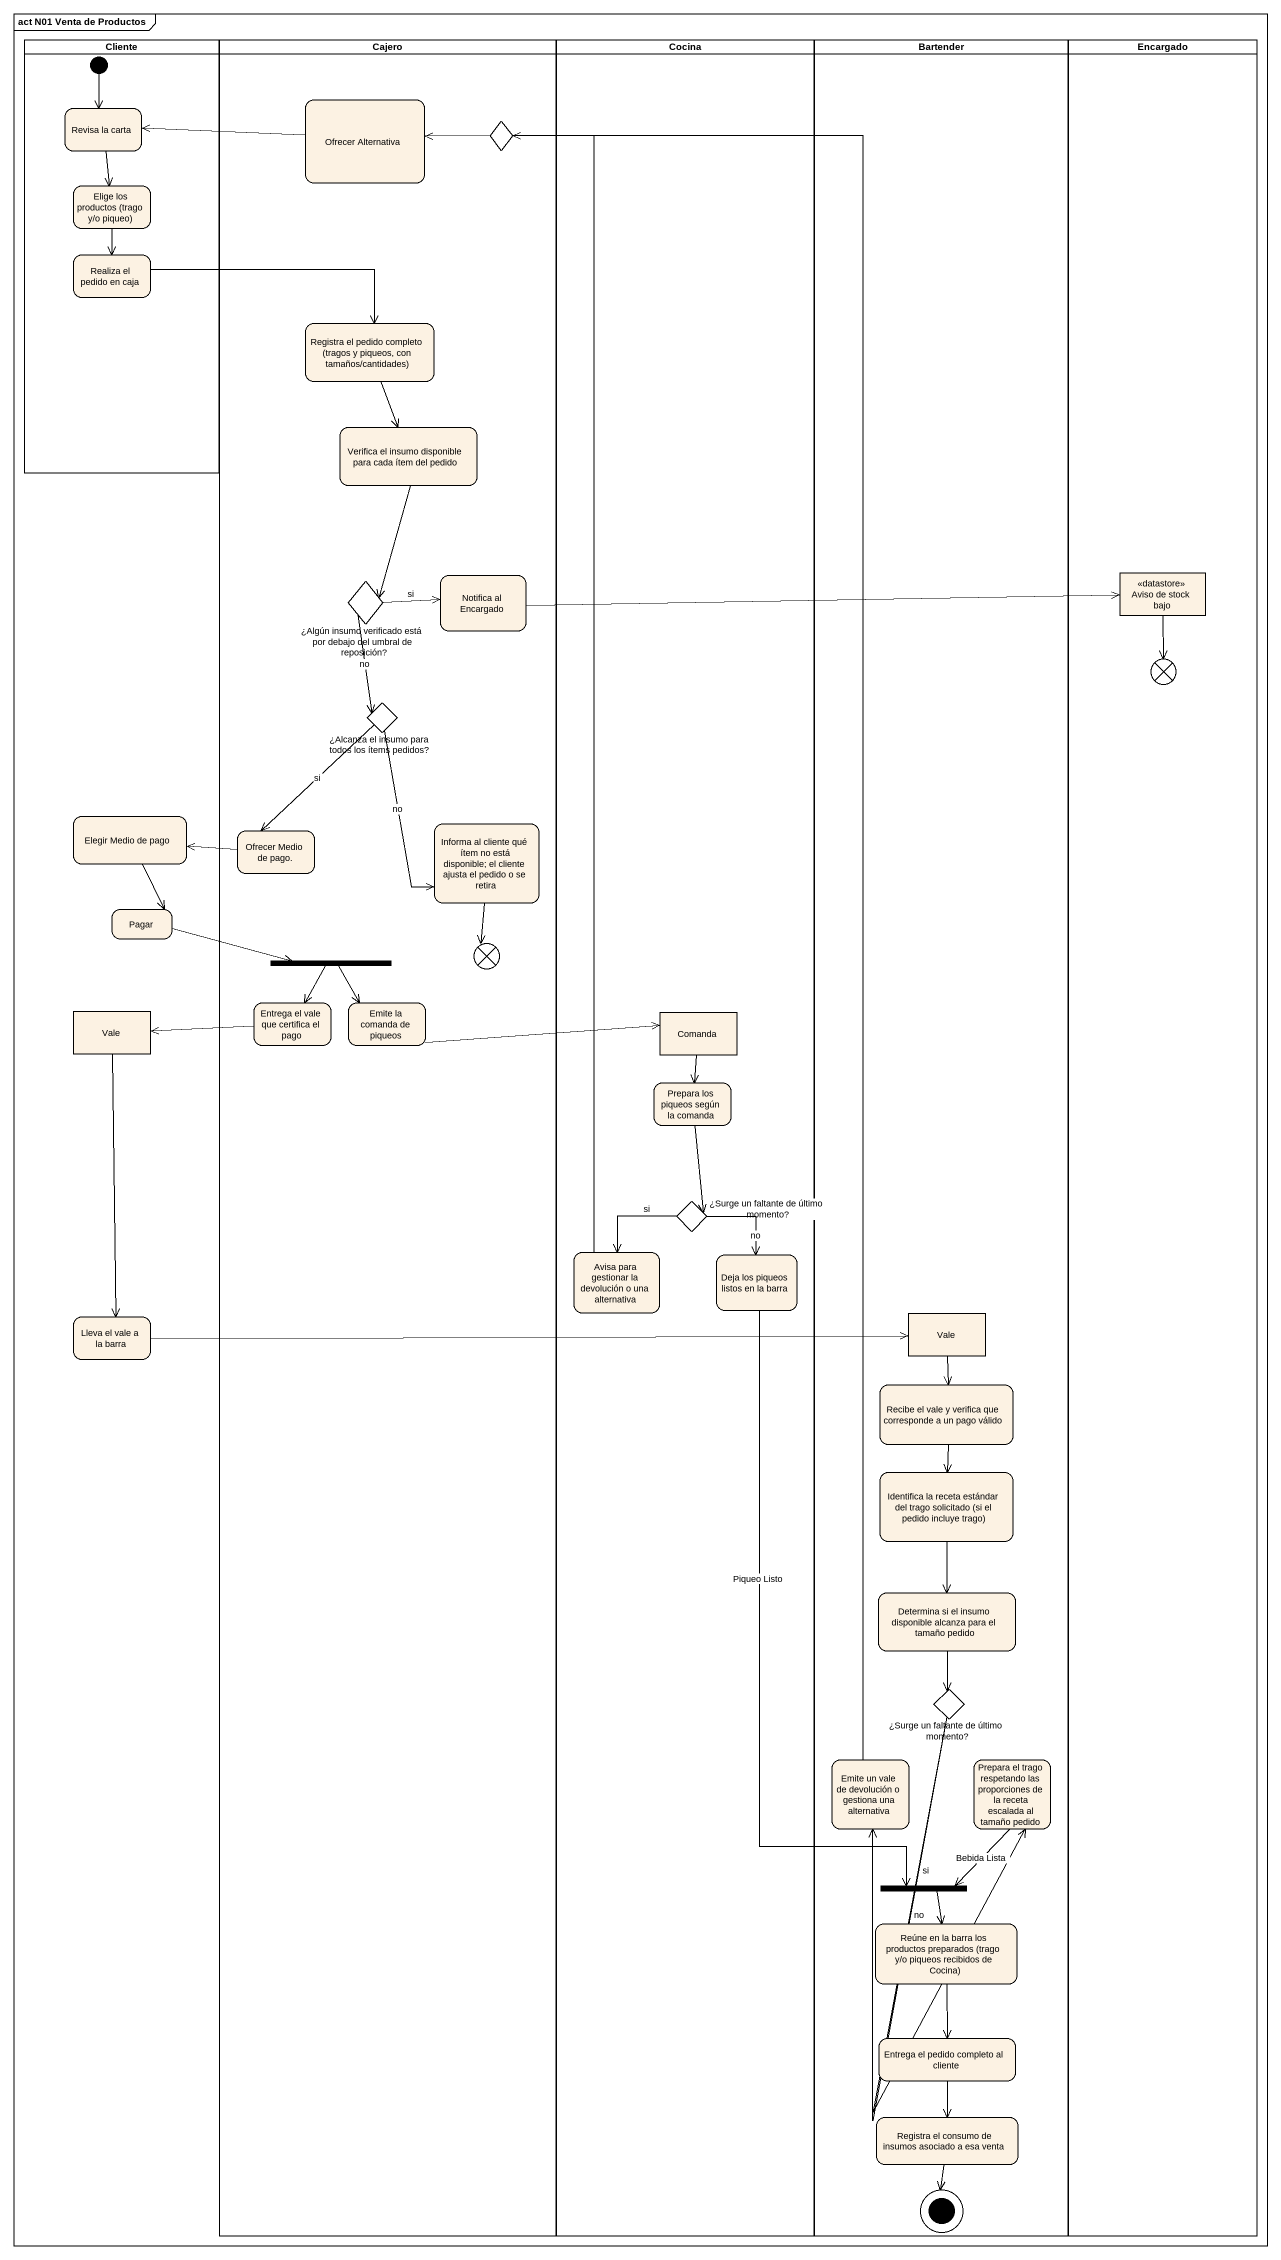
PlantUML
@startuml
mainframe act N01 Venta de Productos
hide empty description
state Cliente <<partition>> {
  state "Revisa la carta" as Revisa_la_carta
  state "Elige los productos (trago y/o piqueo)" as Elige_los_productos_trago_y
  state "Realiza el pedido en caja" as Realiza_el_pedido_en_caja
  [*] --> Revisa_la_carta
}
state Cajero <<partition>> {
  state "Ofrecer Alternativa" as Ofrecer_Alternativa
  state choice1 <<choice>>
  state "Registra el pedido completo (tragos y piqueos, con tamaños/cantidades)" as Registra_el_pedido_completo
  state "Verifica el insumo disponible para cada ítem del pedido" as Verifica_el_insumo
  state "¿Algún insumo verificado está por debajo del umbral de reposición?" as Algún_insumo_verificado <<choice>>
  state "Notifica al Encargado" as Notifica_al_Encargado
  state "¿Alcanza el insumo para todos los ítems pedidos?" as Alcanza_el_insumo_para <<choice>>
  state "Ofrecer Medio de pago." as Ofrecer_Medio_de_pago
  state "Informa al cliente qué ítem no está disponible; el cliente ajusta el pedido o se retira" as Informa_al_cliente_qué_ítem
  state flowfinal2 <<end>>
  state fork1 <<fork>>
  state "Entrega el vale que certifica el pago" as Entrega_el_vale_que
  state "Emite la comanda de piqueos" as Emite_la_comanda_de_piqueos
}
state Cocina <<partition>> {
  state Comanda <<object>>
  state "Prepara los piqueos según la comanda" as Prepara_los_piqueos_según
  state "¿Surge un faltante de último momento?" as Surge_un_faltante_de_último <<choice>>
  state "Avisa para gestionar la devolución o una alternativa" as Avisa_para_gestionar_la
  state "Deja los piqueos listos en la barra" as Deja_los_piqueos_listos_en
}
state Bartender <<partition>> {
  state "Vale" as Vale_2 <<object>>
  state "Recibe el vale y verifica que corresponde a un pago válido" as Recibe_el_vale_y_verifica
  state "Identifica la receta estándar del trago solicitado (si el pedido incluye trago)" as Identifica_la_receta
  state "Determina si el insumo disponible alcanza para el tamaño pedido" as Determina_si_el_insumo
  state "¿Surge un faltante de último momento?" as Surge_un_faltante_de_último_2 <<choice>>
  state "Emite un vale de devolución o gestiona una alternativa" as Emite_un_vale_de_devolución
  state "Prepara el trago respetando las proporciones de la receta escalada al tamaño pedido" as Prepara_el_trago_respetando
  state fork2 <<join>>
  state "Reúne en la barra los productos preparados (trago y/o piqueos recibidos de Cocina)" as Reúne_en_la_barra_los
  state "Entrega el pedido completo al cliente" as Entrega_el_pedido_completo
  state "Registra el consumo de insumos asociado a esa venta" as Registra_el_consumo_de
  Registra_el_consumo_de --> [*]
}
state Encargado <<partition>> {
  state "Aviso de stock bajo" as Aviso_de_stock_bajo <<datastore>>
  state flowfinal1 <<end>>
}
state "Elegir Medio de pago" as Elegir_Medio_de_pago
state Pagar
state Vale <<object>>
state "Lleva el vale a la barra" as Lleva_el_vale_a_la_barra
Revisa_la_carta --> Elige_los_productos_trago_y
Ofrecer_Alternativa -left-> Revisa_la_carta
choice1 -left-> Ofrecer_Alternativa
Elige_los_productos_trago_y --> Realiza_el_pedido_en_caja
Realiza_el_pedido_en_caja -right-> Registra_el_pedido_completo
Registra_el_pedido_completo --> Verifica_el_insumo
Verifica_el_insumo --> Algún_insumo_verificado
Algún_insumo_verificado -right-> Notifica_al_Encargado : si
Algún_insumo_verificado --> Alcanza_el_insumo_para : no
Notifica_al_Encargado -right-> Aviso_de_stock_bajo
Aviso_de_stock_bajo --> flowfinal1
Alcanza_el_insumo_para --> Ofrecer_Medio_de_pago : si
Alcanza_el_insumo_para --> Informa_al_cliente_qué_ítem : no
Elegir_Medio_de_pago --> Pagar
Ofrecer_Medio_de_pago -left-> Elegir_Medio_de_pago
Informa_al_cliente_qué_ítem --> flowfinal2
Pagar -right-> fork1
fork1 --> Entrega_el_vale_que
fork1 --> Emite_la_comanda_de_piqueos
Vale --> Lleva_el_vale_a_la_barra
Entrega_el_vale_que -left-> Vale
Emite_la_comanda_de_piqueos -right-> Comanda
Comanda --> Prepara_los_piqueos_según
Prepara_los_piqueos_según --> Surge_un_faltante_de_último
Surge_un_faltante_de_último --> Avisa_para_gestionar_la : si
Surge_un_faltante_de_último --> Deja_los_piqueos_listos_en : no
Avisa_para_gestionar_la -up-> choice1
Deja_los_piqueos_listos_en --> fork2 : Piqueo Listo
Lleva_el_vale_a_la_barra -right-> Vale_2
Vale_2 --> Recibe_el_vale_y_verifica
Recibe_el_vale_y_verifica --> Identifica_la_receta
Identifica_la_receta --> Determina_si_el_insumo
Determina_si_el_insumo --> Surge_un_faltante_de_último_2
Surge_un_faltante_de_último_2 --> Emite_un_vale_de_devolución : si
Surge_un_faltante_de_último_2 --> Prepara_el_trago_respetando : no
Emite_un_vale_de_devolución -up-> choice1
Prepara_el_trago_respetando --> fork2 : Bebida Lista
fork2 --> Reúne_en_la_barra_los
Reúne_en_la_barra_los --> Entrega_el_pedido_completo
Entrega_el_pedido_completo --> Registra_el_consumo_de
@enduml
